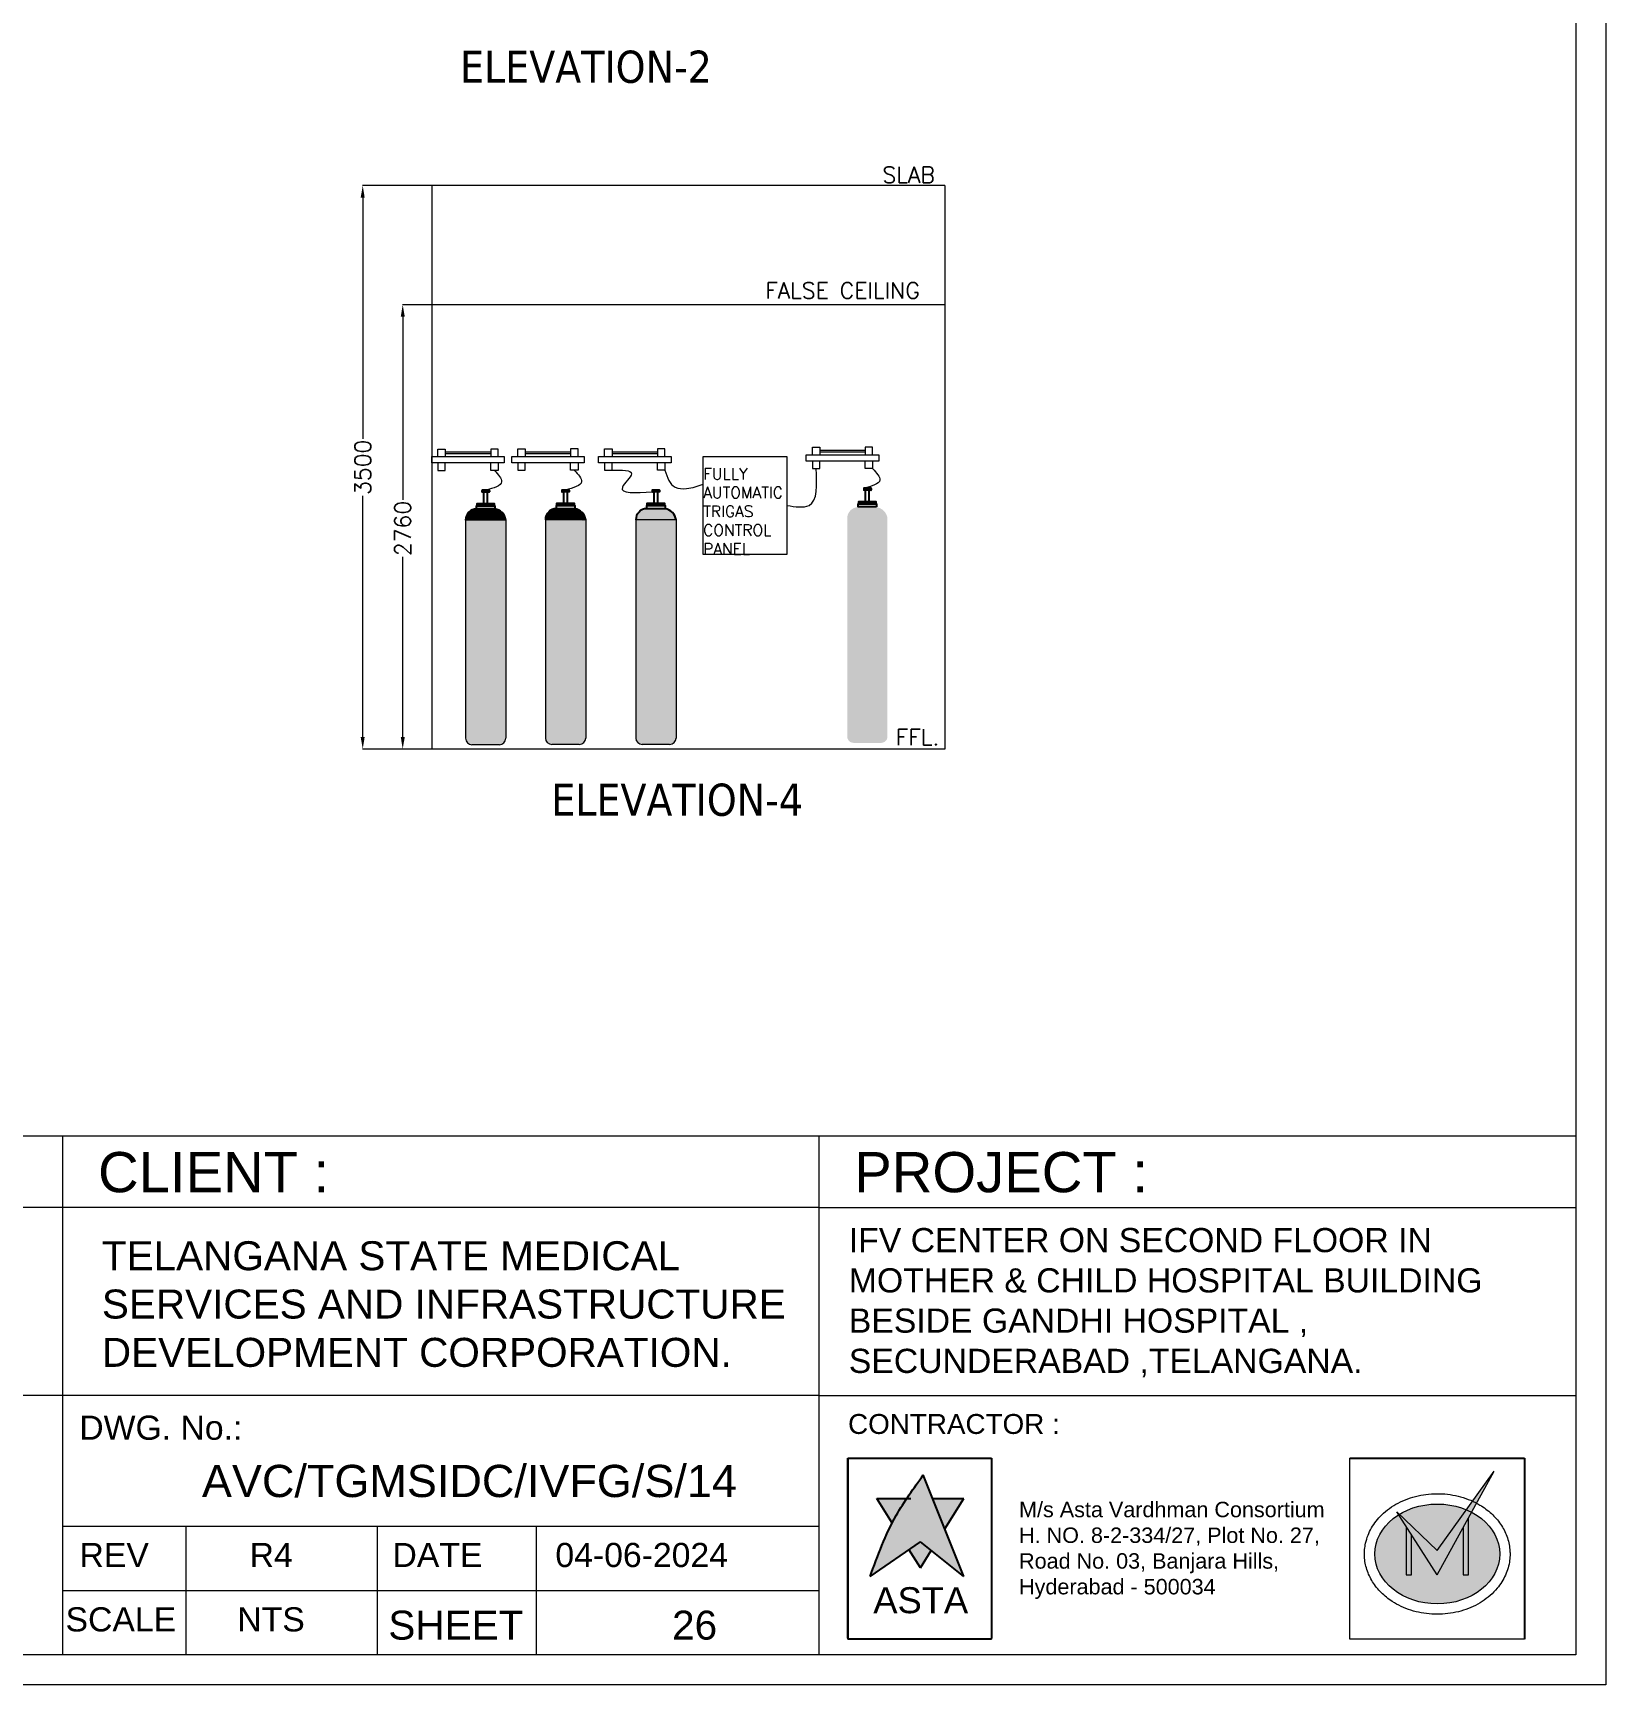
# Model space of a CAD drawing. Extents: x 3552052 to 4102982, y -707811 to -630695.
# Drawn here: x 3897479 to 3907246, y -701729 to -691467 of the extents above; entities that cross this region are included whole.
import ezdxf
from ezdxf.enums import TextEntityAlignment as Align

# ---------------------------------------------------------------- set-up
doc = ezdxf.new("R2010")
doc.units = 0
doc.header["$LTSCALE"] = 6
doc.header["$MEASUREMENT"] = 0
doc.layers.get('0').update_dxf_attribs({"linetype": 'CONTINUOUS', "lineweight": 0})
doc.layers.get('Defpoints').update_dxf_attribs({"linetype": 'CONTINUOUS', "lineweight": 0})
for name, color, linetype, lineweight in [('0.0', 8, 'CONTINUOUS', 0), ('DOOR', 44, 'CONTINUOUS', 0), ('ELE-4M UPS P.SB', 3, 'CONTINUOUS', 0), ('ELE-SOCKET NMBERING', 7, 'CONTINUOUS', 9), ('EQP', 6, 'CONTINUOUS', 0), ('hatch', 252, 'CONTINUOUS', 0), ('M-OXY-VAC-AIR', 30, 'CONTINUOUS', 18), ('MEP_HVAC_RA_DUCT', 1, 'CONTINUOUS', 0), ('MEP_HVAC_TEXT', 7, 'CONTINUOUS', 0), ('TITLE', 7, 'CONTINUOUS', 0)]:
    doc.layers.add(name, color=color, linetype=linetype, lineweight=lineweight)
doc.styles.add('Annotation', font='tahoma.ttf')
doc.styles.add('ARIAL', font='arial.ttf')
doc.styles.add('ROMANS', font='romans.shx')
doc.styles.get("Standard").update_dxf_attribs({"font": 'SIMPLEX'})
doc.dimstyles.new('AEPL1', dxfattribs={"dimtxt": 100, "dimasz": 75, "dimexe": 1.25, "dimexo": 50, "dimtad": 0, "dimdec": 0, "dimtxsty": 'ROMANS', "dimcen": 2.5, "dimclrd": 7, "dimclre": 7, "dimadec": 0, "dimazin": 0, "dimtfac": 1, "dimtdec": 0, "dimtmove": 0, "dimatfit": 3, "dimfxl": 1, "dimlwd": 0, "dimlwe": 0, "dimarcsym": 0})
pattern_1 = [(45, (157357.84656, 18413.539), (-0.0883883476483, 0.0883883476483), [])]
pattern_2 = [(45, (157854.08398, 18414.74134), (-0.0883883476483, 0.0883883476483), [])]

# ---------------------------------------------------------------- blocks, each defined once
blk = doc.blocks.new('*D411')
at = {"layer": 'Defpoints', "color": 0, "linetype": 'ByBlock', "transparency": 16777216}
for p in [(3899774, -693155), (3900162, -693155), (3900154, -695915)]:
    blk.add_point(p, dxfattribs=at)
at = {"layer": 'ELE-4M UPS P.SB', "color": 7, "linetype": 'ByBlock', "lineweight": 0, "transparency": 16777216}
for p, q in [((3900112, -693155), (3899773, -693155)), ((3899774, -693230), (3899774, -694368)), ((3899774, -695840), (3899774, -694722)), ((3900104, -695915), (3899773, -695915))]:
    blk.add_line(p, q, dxfattribs=at)
at = {"layer": 'ELE-4M UPS P.SB', "color": 7, "linetype": 'ByBlock', "transparency": 16777216}
for points in [[(3899762, -693230), (3899787, -693230), (3899774, -693155)], [(3899762, -695840), (3899787, -695840), (3899774, -695915)]]:
    blk.add_solid(points, dxfattribs=at)
at = {"layer": 'ELE-4M UPS P.SB', "color": 0, "linetype": 'ByBlock', "transparency": 16777216, "insert": (3899774, -694545), "char_height": 100, "attachment_point": 5, "rotation": 90, "style": 'ROMANS'}
blk.add_mtext('2760', dxfattribs=at)
blk = doc.blocks.new('*D412')
at = {"layer": 'Defpoints', "color": 0, "linetype": 'ByBlock', "transparency": 16777216}
for p in [(3899526, -692415), (3900200, -692415), (3900154, -695915)]:
    blk.add_point(p, dxfattribs=at)
at = {"layer": 'ELE-4M UPS P.SB', "color": 7, "linetype": 'ByBlock', "lineweight": 0, "transparency": 16777216}
for p, q in [((3900150, -692415), (3899525, -692415)), ((3899526, -692490), (3899526, -693988)), ((3899526, -695840), (3899526, -694342)), ((3900104, -695915), (3899525, -695915))]:
    blk.add_line(p, q, dxfattribs=at)
at = {"layer": 'ELE-4M UPS P.SB', "color": 7, "linetype": 'ByBlock', "transparency": 16777216}
for points in [[(3899513, -692490), (3899538, -692490), (3899526, -692415)], [(3899513, -695840), (3899538, -695840), (3899526, -695915)]]:
    blk.add_solid(points, dxfattribs=at)
at = {"layer": 'ELE-4M UPS P.SB', "color": 0, "linetype": 'ByBlock', "transparency": 16777216, "insert": (3899526, -694165), "char_height": 100, "attachment_point": 5, "rotation": 90, "style": 'ROMANS'}
blk.add_mtext('3500', dxfattribs=at)
blk = doc.blocks.new('IVF-CONTRACTOR')
at = {"lineweight": -3, "true_color": 0x293189}
h = blk.add_hatch(color=177, dxfattribs=at)
h.dxf.hatch_style = 1
edge = h.paths.add_edge_path()
edge.add_spline(control_points=[(3037286, -1386527), (3037185, -1386667), (3036944, -1387001), (3036801, -1387388), (3036719, -1387609)], knot_values=[0, 0, 0, 0, 519.520055, 1226.818077, 1226.818077, 1226.818077, 1226.818077], degree=3, periodic=0)
edge.add_line((3036719, -1387609), (3037255, -1387240))
edge.add_line((3037255, -1387240), (3037717, -1387609))
edge.add_line((3037717, -1387609), (3037286, -1386527))
at = {"lineweight": -3, "true_color": 0xc7c8ca}
h = blk.add_hatch(color=9, dxfattribs=at)
h.dxf.hatch_style = 1
edge = h.paths.add_edge_path()
edge.add_spline(control_points=[(3036953, -1387033), (3036967, -1387008), (3037022, -1386919), (3037088, -1386836), (3037139, -1386779)], knot_values=[3356.588859, 3356.588859, 3356.588859, 3356.588859, 3831.174934, 5081.098827, 5081.098827, 5081.098827, 5081.098827], degree=3, periodic=0)
edge.add_line((3037139, -1386779), (3036793, -1386779))
edge.add_line((3036793, -1386779), (3036953, -1387033))
h.paths.add_polyline_path([(3037717, -1386779), (3037386, -1386779), (3037515, -1387102)])
h.paths.add_polyline_path([(3037370, -1387332), (3037255, -1387240), (3037134, -1387323), (3037255, -1387517)])
at = {"true_color": 0xed1f24}
h = blk.add_hatch(color=240, dxfattribs=at)
h.dxf.hatch_style = 1
edge = h.paths.add_edge_path()
edge.add_line((3042329, -1386921), (3042349, -1386951))
edge.add_ellipse((3042760, -1387369), major_axis=(-665, 0), ratio=0.800236, start_angle=-52.6357, end_angle=-51.8324, ccw=False)
edge.add_line((3042356, -1386946), (3042329, -1386921))
at = {"layer": '0.0', "true_color": 0xed1f24}
h = blk.add_hatch(color=240, dxfattribs=at)
h.dxf.hatch_style = 1
edge = h.paths.add_edge_path()
edge.add_line((3042760, -1387590), (3043125, -1386925))
edge.add_ellipse((3042760, -1387369), major_axis=(-665, 0), ratio=0.800236, start_angle=-123.3804, end_angle=-117.8517)
edge.add_line((3043070, -1386899), (3042760, -1387331))
edge.add_line((3042760, -1387331), (3042356, -1386946))
edge.add_ellipse((3042760, -1387369), major_axis=(-665, 0), ratio=0.800236, start_angle=-52.6357, end_angle=-51.8324)
edge.add_line((3042349, -1386951), (3042760, -1387590))
edge = h.paths.add_edge_path()
edge.add_spline(control_points=[(3043179, -1386828), (3043165, -1386821), (3043150, -1386814), (3043136, -1386807)], knot_values=[-2.156071, -2.156071, -2.156071, -2.156071, -2.090953, -2.090953, -2.090953, -2.090953], degree=3, periodic=0)
edge.add_line((3043136, -1386807), (3043070, -1386899))
edge.add_ellipse((3042760, -1387369), major_axis=(-665, 0), ratio=0.800236, start_angle=-123.3804, end_angle=-117.8517, ccw=False)
edge.add_line((3043125, -1386925), (3043179, -1386828))
edge = h.paths.add_edge_path()
edge.add_line((3043367, -1386486), (3043136, -1386807))
edge.add_spline(control_points=[(3043136, -1386807), (3043150, -1386814), (3043165, -1386821), (3043179, -1386828)], knot_values=[-2.156071, -2.156071, -2.156071, -2.156071, -2.090953, -2.090953, -2.090953, -2.090953], degree=3, periodic=0)
edge.add_line((3043179, -1386828), (3043367, -1386486))
at = {"layer": '0.0', "true_color": 0x139b48}
h = blk.add_hatch(color=114, dxfattribs=at)
h.dxf.hatch_style = 1
edge = h.paths.add_edge_path()
edge.add_ellipse((3042760, -1387369), major_axis=(-665, 0), ratio=0.800236, start_angle=-51.8324, end_angle=236.6196)
edge.add_line((3043125, -1386925), (3043091, -1386988))
edge.add_line((3043091, -1386988), (3043091, -1387590))
edge.add_line((3043091, -1387590), (3043036, -1387590))
edge.add_line((3043036, -1387590), (3043036, -1387088))
edge.add_line((3043036, -1387088), (3042760, -1387590))
edge.add_line((3042760, -1387590), (3042484, -1387160))
edge.add_line((3042484, -1387160), (3042484, -1387590))
edge.add_line((3042484, -1387590), (3042428, -1387590))
edge.add_line((3042428, -1387590), (3042428, -1387075))
edge.add_line((3042428, -1387075), (3042349, -1386951))
edge = h.paths.add_edge_path()
edge.add_ellipse((3042760, -1387369), major_axis=(-665, 0), ratio=0.800236, start_angle=-117.8517, end_angle=-52.6357)
edge.add_line((3042356, -1386946), (3042760, -1387331))
edge.add_line((3042760, -1387331), (3043070, -1386899))
at = {"layer": '0.0', "true_color": 0x000000}
h = blk.add_hatch(color=18, dxfattribs=at)
h.dxf.hatch_style = 1
h.paths.add_polyline_path([(3042484, -1387160), (3042428, -1387075), (3042428, -1387590), (3042484, -1387590)])
h.paths.add_polyline_path([(3043036, -1387590), (3043091, -1387590), (3043091, -1386988), (3043036, -1387088)])
at = {"lineweight": -3}
for p, q in [((3036484, -1386350), (3038013, -1386350)), ((3036484, -1388267), (3036484, -1386350)), ((3036485, -1386350), (3038009, -1386350)), ((3036485, -1388278), (3036485, -1386350)), ((3038013, -1386350), (3038013, -1388267)), ((3041829, -1386350), (3043688, -1386350)), ((3043688, -1386350), (3043688, -1388278)), ((3038011, -1388278), (3036483, -1388278))]:
    blk.add_line(p, q, dxfattribs=at)
at = {"color": 251, "lineweight": -3, "true_color": 0x636466}
for p, q in [((3037717, -1387609), (3037286, -1386527)), ((3036793, -1386779), (3037155, -1386779)), ((3036953, -1387033), (3036793, -1386779)), ((3037386, -1386779), (3037717, -1386779)), ((3037515, -1387102), (3037717, -1386779)), ((3036719, -1387609), (3037255, -1387240)), ((3037255, -1387517), (3037134, -1387323)), ((3037717, -1387609), (3037255, -1387240)), ((3037255, -1387517), (3037370, -1387332))]:
    blk.add_line(p, q, dxfattribs=at)
blk.add_spline([(3036719, -1387609), (3036998, -1386959), (3037286, -1386527)], degree=3, dxfattribs=at)
at = {"layer": '0.0'}
for p, q in [((3036485, -1386350), (3038009, -1386350)), ((3036485, -1388278), (3036485, -1386350)), ((3036485, -1388278), (3036485, -1386350)), ((3036485, -1386350), (3038009, -1386350)), ((3038013, -1386350), (3038013, -1388278)), ((3041829, -1386350), (3043688, -1386350)), ((3041829, -1388278), (3041829, -1386350)), ((3043688, -1386350), (3043688, -1388278)), ((3038009, -1388278), (3036485, -1388278)), ((3043688, -1388278), (3041829, -1388278))]:
    blk.add_line(p, q, dxfattribs=at)
at = {"layer": '0.0', "color": 18, "true_color": 0x000000}
for p, q in [((3042760, -1387590), (3043367, -1386486)), ((3042760, -1387331), (3043367, -1386486)), ((3042760, -1387590), (3042329, -1386921)), ((3042329, -1386921), (3042760, -1387331)), ((3042428, -1387075), (3042428, -1387590)), ((3043036, -1387088), (3043036, -1387590)), ((3043091, -1387590), (3043091, -1386988)), ((3042484, -1387590), (3042484, -1387160)), ((3042428, -1387590), (3042484, -1387590)), ((3043036, -1387590), (3043091, -1387590))]:
    blk.add_line(p, q, dxfattribs=at)
at = {"layer": '0.0'}
blk.add_ellipse((3042760, -1387369), major_axis=(-665, 0), ratio=0.800236, start_param=-3.141592653589793, end_param=3.141592653589793, dxfattribs=at)
blk.add_open_spline([(3043535, -1387369), (3043535, -1387353), (3043534, -1387336), (3043530, -1387296), (3043527, -1387272), (3043516, -1387226), (3043509, -1387202), (3043492, -1387157), (3043483, -1387135), (3043460, -1387092), (3043448, -1387071), (3043420, -1387031), (3043405, -1387011), (3043372, -1386974), (3043355, -1386956), (3043318, -1386922), (3043298, -1386906), (3043258, -1386875), (3043236, -1386861), (3043183, -1386829), (3043150, -1386812), (3043081, -1386783), (3043045, -1386771), (3042972, -1386750), (3042935, -1386742), (3042860, -1386731), (3042821, -1386728), (3042745, -1386726), (3042706, -1386727), (3042630, -1386735), (3042593, -1386741), (3042518, -1386757), (3042482, -1386768), (3042412, -1386794), (3042377, -1386809), (3042312, -1386843), (3042280, -1386862), (3042221, -1386905), (3042194, -1386928), (3042147, -1386974), (3042127, -1386996), (3042091, -1387042), (3042074, -1387067), (3042045, -1387117), (3042033, -1387143), (3042012, -1387197), (3042003, -1387225), (3041992, -1387276), (3041988, -1387299), (3041984, -1387347), (3041984, -1387371), (3041986, -1387418), (3041989, -1387442), (3041997, -1387489), (3042003, -1387512), (3042018, -1387557), (3042026, -1387580), (3042047, -1387623), (3042058, -1387645), (3042084, -1387686), (3042098, -1387706), (3042129, -1387744), (3042145, -1387762), (3042180, -1387798), (3042199, -1387814), (3042238, -1387846), (3042259, -1387861), (3042311, -1387894), (3042343, -1387912), (3042409, -1387944), (3042444, -1387957), (3042515, -1387980), (3042552, -1387989), (3042626, -1388003), (3042664, -1388007), (3042740, -1388012), (3042778, -1388012), (3042854, -1388008), (3042892, -1388003), (3042966, -1387989), (3043003, -1387980), (3043074, -1387958), (3043109, -1387944), (3043175, -1387913), (3043208, -1387895), (3043268, -1387856), (3043297, -1387834), (3043351, -1387787), (3043376, -1387761), (3043416, -1387713), (3043432, -1387690), (3043462, -1387643), (3043475, -1387619), (3043497, -1387569), (3043507, -1387543), (3043522, -1387491), (3043527, -1387464), (3043533, -1387415), (3043535, -1387392), (3043535, -1387369)], degree=3, knots=[-3.141593, -3.141593, -3.141593, -3.141593, -3.06788, -3.06788, -2.960953, -2.960953, -2.854026, -2.854026, -2.747099, -2.747099, -2.640172, -2.640172, -2.533245, -2.533245, -2.426319, -2.426319, -2.319392, -2.319392, -2.212465, -2.212465, -2.059875, -2.059875, -1.907286, -1.907286, -1.754697, -1.754697, -1.602107, -1.602107, -1.449518, -1.449518, -1.296928, -1.296928, -1.144339, -1.144339, -0.99175, -0.99175, -0.83916, -0.83916, -0.686571, -0.686571, -0.558641, -0.558641, -0.43071, -0.43071, -0.30278, -0.30278, -0.17485, -0.17485, -0.068516, -0.068516, 0.037819, 0.037819, 0.144154, 0.144154, 0.250488, 0.250488, 0.356823, 0.356823, 0.463157, 0.463157, 0.569492, 0.569492, 0.675826, 0.675826, 0.782161, 0.782161, 0.888495, 0.888495, 1.039928, 1.039928, 1.191361, 1.191361, 1.342794, 1.342794, 1.494227, 1.494227, 1.64566, 1.64566, 1.797093, 1.797093, 1.948526, 1.948526, 2.099959, 2.099959, 2.251392, 2.251392, 2.402825, 2.402825, 2.554258, 2.554258, 2.675591, 2.675591, 2.796924, 2.796924, 2.918258, 2.918258, 3.039591, 3.039591, 3.141593, 3.141593, 3.141593, 3.141593], dxfattribs=at)
at = {"lineweight": -3, "attachment_point": 1, "style": 'ARIAL'}
for s, width, gutter_width, insert, char_height in [('{\\C256;CONTRACTOR :}', 3919.85, 1060, (3036485, -1385878), 212.06), ('{\\C256;M/s Asta Vardhman Consortium\\PH. NO. 8-2-334/27, Plot No. 27, Road No. 03, Banjara Hills, Hyderabad - 500034}', 3696.75, 822, (3038306, -1386813), 164.38)]:
    blk.add_mtext_dynamic_manual_height_columns(s, width=width, gutter_width=gutter_width, heights=[0], dxfattribs=dict(at, insert=insert, char_height=char_height))
at = {"lineweight": 100, "insert": (3036754, -1387723), "char_height": 276.9, "attachment_point": 1, "style": 'ARIAL'}
blk.add_mtext_dynamic_manual_height_columns('ASTA', width=997.56, gutter_width=254, heights=[0], dxfattribs=at)

msp = doc.modelspace()

# ---------------------------------------------------------------- hatches: boundary and pattern name
at = {"layer": 'EQP', "linetype": 'ByBlock', "true_color": 0xffffff}
h = msp.add_hatch(dxfattribs=at)
h.set_pattern_fill('ANSI31')
h.set_pattern_definition([(45, (159031.93681, 18424.74134), (-0.0883883476483, 0.0883883476483), [])])
h.paths.add_polyline_path([(3902784.4, -694481.1), (3902534.4, -694481.1), (3902534.4, -695836.8, 0.4142136), (3902574.4, -695876.8), (3902744.4, -695876.8, 0.4142136), (3902784.4, -695836.8)])
h.paths.add_polyline_path([(3902715.9, -694412.5), (3902602.2, -694412.5, 0.410575), (3902534.4, -694481.1), (3902784.4, -694481.1, 0.332835)])
h = msp.add_hatch(dxfattribs=at)
h.set_pattern_fill('ANSI31')
h.set_pattern_definition(pattern_1)
h.paths.add_polyline_path([(3900414.2, -694492.3, 0.332835), (3900345.7, -694423.7), (3900231.9, -694423.7, 0.410575), (3900164.2, -694492.3)])
at = {"layer": 'EQP', "linetype": 'ByBlock', "true_color": 0x000000}
h = msp.add_hatch(dxfattribs=at)
h.set_pattern_fill('ANSI31', color=18)
h.set_pattern_definition(pattern_1)
h.paths.add_polyline_path([(3900414.2, -694492.3), (3900164.2, -694492.3), (3900164.2, -695848, 0.4142136), (3900204.2, -695888), (3900374.2, -695888, 0.4142136), (3900414.2, -695848)])
at = {"layer": 'EQP', "linetype": 'ByBlock', "true_color": 0xffffff}
h = msp.add_hatch(dxfattribs=at)
h.set_pattern_fill('ANSI31')
h.set_pattern_definition(pattern_2)
h.paths.add_polyline_path([(3900910.4, -694491.1, 0.332835), (3900841.9, -694422.5), (3900728.2, -694422.5, 0.410575), (3900660.4, -694491.1)])
at = {"layer": 'EQP', "linetype": 'ByBlock', "true_color": 0x000000}
h = msp.add_hatch(dxfattribs=at)
h.set_pattern_fill('ANSI31', color=18)
h.set_pattern_definition(pattern_2)
h.paths.add_polyline_path([(3900910.4, -694491.1), (3900660.4, -694491.1), (3900660.4, -695846.8, 0.4142136), (3900700.4, -695886.8), (3900870.4, -695886.8, 0.4142136), (3900910.4, -695846.8)])
at = {"layer": 'EQP', "linetype": 'ByBlock', "true_color": 0xffffff}
h = msp.add_hatch(dxfattribs=at)
h.set_pattern_fill('ANSI31')
h.set_pattern_definition([(45, (157718.95891, 18414.74134), (-0.0883883476483, 0.0883883476483), [])])
h.paths.add_polyline_path([(3901471.5, -694491.1), (3901221.5, -694491.1), (3901221.5, -695846.8, 0.4142136), (3901261.5, -695886.8), (3901431.5, -695886.8, 0.4142136), (3901471.5, -695846.8)])
h.paths.add_polyline_path([(3901289.2, -694422.5, 0.410575), (3901221.5, -694491.1), (3901471.5, -694491.1, 0.332835), (3901402.9, -694422.5)])

# ---------------------------------------------------------------- linework, layer by layer
for p, q in [((3907058.9, -698319.4), (3889408.6, -698319.4)), ((3897663.1, -701542.2), (3897663.1, -698319.4))]:
    msp.add_line(p, q)
at = {"color": 7}
msp.add_line((3907058.9, -701542.2), (3897663.1, -701542.2), dxfattribs=at)
for points in [[(3907245.7, -681210.5), (3907245.7, -701729), (3889221.9, -701729), (3889221.9, -681210.5)], [(3907058.9, -681397.3), (3907058.9, -701542.2), (3889408.6, -701542.2), (3889408.6, -681397.3)]]:
    msp.add_lwpolyline(points, close=True)
at = {"layer": 'DOOR', "color": 0, "lineweight": -2, "ltscale": 200}
for p, q in [((3900266.3, -694308.4), (3900266.3, -694317.6)), ((3900310.9, -694307.3), (3900267.5, -694307.3)), ((3900312.1, -694308.4), (3900312.1, -694317.6)), ((3900762.6, -694307.2), (3900762.6, -694316.4)), ((3900807.2, -694306.1), (3900763.7, -694306.1)), ((3900808.3, -694307.2), (3900808.3, -694316.4)), ((3901323.6, -694307.2), (3901323.6, -694316.4)), ((3901368.2, -694306.1), (3901324.7, -694306.1)), ((3901369.3, -694307.2), (3901369.3, -694316.4)), ((3902636.6, -694296.1), (3902636.6, -694305.2)), ((3902681.2, -694294.9), (3902637.7, -694294.9)), ((3902681.2, -694306.4), (3902637.7, -694306.4)), ((3902648, -694376.6), (3902648, -694306.4)), ((3902670.9, -694376.6), (3902670.9, -694306.4)), ((3902682.3, -694296.1), (3902682.3, -694305.2)), ((3900310.9, -694318.7), (3900267.5, -694318.7)), ((3900277.8, -694388.9), (3900277.8, -694318.7)), ((3900300.6, -694388.9), (3900300.6, -694318.7)), ((3900807.2, -694317.5), (3900763.7, -694317.5)), ((3900774, -694387.7), (3900774, -694317.5)), ((3900796.9, -694387.7), (3900796.9, -694317.5)), ((3901368.2, -694317.5), (3901324.7, -694317.5)), ((3901335, -694387.7), (3901335, -694317.5)), ((3901357.9, -694387.7), (3901357.9, -694317.5)), ((3902715.9, -694411.3), (3902603, -694411.3)), ((3900345.6, -694423.7), (3900232.8, -694423.7)), ((3900841.9, -694422.5), (3900729, -694422.5)), ((3901402.9, -694422.5), (3901290, -694422.5))]:
    msp.add_line(p, q, dxfattribs=at)
for points in [[(3900346.5, -694423.7), (3900232.8, -694423.7), (3900232.8, -694403.5), (3900346.5, -694403.5)], [(3900341.8, -694403.5), (3900235.9, -694403.5), (3900235.9, -694388.9), (3900341.8, -694388.9)], [(3900842.7, -694422.5), (3900729, -694422.5), (3900729, -694402.3), (3900842.7, -694402.3)], [(3900838, -694402.3), (3900732.1, -694402.3), (3900732.1, -694387.7), (3900838, -694387.7)], [(3901403.7, -694422.5), (3901290, -694422.5), (3901290, -694402.3), (3901403.7, -694402.3)], [(3901399, -694402.3), (3901293.1, -694402.3), (3901293.1, -694387.7), (3901399, -694387.7)], [(3902716.7, -694411.3), (3902603, -694411.3), (3902603, -694391.2), (3902716.7, -694391.2)], [(3902712, -694391.2), (3902606.1, -694391.2), (3902606.1, -694376.6), (3902712, -694376.6)]]:
    msp.add_lwpolyline(points, close=True, dxfattribs=at)
for centre, radius, start, end in [((3900267.5, -694308.4), 1.14, 90, 180), ((3900310.9, -694308.4), 1.14, 0, 90), ((3900763.7, -694307.2), 1.14, 90, 180), ((3900807.2, -694307.2), 1.14, 0, 90), ((3901324.7, -694307.2), 1.14, 90, 180), ((3901368.2, -694307.2), 1.14, 0, 90), ((3902637.7, -694296.1), 1.14, 90, 180), ((3902637.7, -694305.2), 1.14, 180, 270), ((3902681.2, -694296.1), 1.14, 0, 90), ((3902681.2, -694305.2), 1.14, 270, 0), ((3900267.5, -694317.6), 1.14, 180, 270), ((3900310.9, -694317.6), 1.14, 270, 0), ((3900763.7, -694316.4), 1.14, 180, 270), ((3900807.2, -694316.4), 1.14, 270, 0), ((3901324.7, -694316.4), 1.14, 180, 270), ((3901368.2, -694316.4), 1.14, 270, 0), ((3900232.8, -694492.3), 68.6, 90, 180), ((3900334.1, -694503.8), 80.9, 8.1683, 81.8317), ((3900729, -694491.1), 68.6, 90, 180), ((3900830.4, -694502.6), 80.9, 8.1683, 81.8317), ((3901290, -694491.1), 68.6, 90, 180), ((3901391.4, -694502.6), 80.9, 8.1683, 81.8317)]:
    msp.add_arc(centre, radius, start, end, dxfattribs=at)
at = {"layer": 'DOOR', "color": 7, "lineweight": 18}
for centre, radius, start, end in [((3900232.8, -694492.3), 68.6, 90, 180), ((3900232.8, -694492.3), 68.6, 90, 180), ((3900334.1, -694503.8), 80.9, 8.1683, 81.8317), ((3900334.1, -694503.8), 80.9, 8.1683, 81.8317), ((3900729, -694491.1), 68.6, 90, 180), ((3900729, -694491.1), 68.6, 90, 180), ((3900830.4, -694502.6), 80.9, 8.1683, 81.8317), ((3900830.4, -694502.6), 80.9, 8.1683, 81.8317), ((3901290, -694491.1), 68.6, 90, 180), ((3901290, -694491.1), 68.6, 90, 180), ((3901391.4, -694502.6), 80.9, 8.1683, 81.8317), ((3901391.4, -694502.6), 80.9, 8.1683, 81.8317)]:
    msp.add_arc(centre, radius, start, end, dxfattribs=at)
at = {"layer": 'EQP', "linetype": 'ByBlock'}
for p, q in [((3899954.5, -694098), (3900404.5, -694098)), ((3899954.5, -694138), (3899954.5, -694098)), ((3899954.5, -694098), (3899992.5, -694098)), ((3899992.5, -694098), (3899992.5, -694051.6)), ((3899992.5, -694051.6), (3900038.5, -694051.6)), ((3900038.5, -694051.6), (3900038.5, -694098)), ((3900038.5, -694069.8), (3900320.6, -694069.8)), ((3900038.5, -694079.8), (3900320.6, -694079.8)), ((3900366.5, -694051.6), (3900320.6, -694051.6)), ((3900320.6, -694051.6), (3900320.6, -694098)), ((3900366.5, -694098), (3900366.5, -694051.6)), ((3900404.5, -694098), (3900404.5, -694138)), ((3900450.8, -694096.8), (3900900.8, -694096.8)), ((3900450.8, -694136.8), (3900450.8, -694096.8)), ((3900450.8, -694096.8), (3900488.8, -694096.8)), ((3900488.8, -694096.8), (3900488.8, -694050.4)), ((3900488.8, -694050.4), (3900534.7, -694050.4)), ((3900534.7, -694050.4), (3900534.7, -694096.8)), ((3900534.7, -694068.6), (3900816.8, -694068.6)), ((3900534.7, -694078.6), (3900816.8, -694078.6)), ((3900862.8, -694050.4), (3900816.8, -694050.4)), ((3900816.8, -694050.4), (3900816.8, -694096.8)), ((3900862.8, -694096.8), (3900862.8, -694050.4)), ((3900900.8, -694096.8), (3900900.8, -694136.8)), ((3900990.1, -694096.8), (3901440.1, -694096.8)), ((3900990.1, -694136.8), (3900990.1, -694096.8)), ((3900990.1, -694096.8), (3901028.1, -694096.8)), ((3901028.1, -694096.8), (3901028.1, -694050.4)), ((3901028.1, -694050.4), (3901074, -694050.4)), ((3901074, -694050.4), (3901074, -694096.8)), ((3901074, -694068.6), (3901356.1, -694068.6)), ((3901074, -694078.6), (3901356.1, -694078.6)), ((3901402.1, -694050.4), (3901356.1, -694050.4)), ((3901356.1, -694050.4), (3901356.1, -694096.8)), ((3901402.1, -694096.8), (3901402.1, -694050.4)), ((3901440.1, -694096.8), (3901440.1, -694136.8)), ((3902280.1, -694086.8), (3902730.1, -694086.8)), ((3902280.1, -694126.8), (3902280.1, -694086.8)), ((3902280.1, -694086.8), (3902318.1, -694086.8)), ((3902318.1, -694086.8), (3902318.1, -694040.4)), ((3902318.1, -694040.4), (3902364, -694040.4)), ((3902364, -694040.4), (3902364, -694086.8)), ((3902364, -694058.6), (3902646.1, -694058.6)), ((3902364, -694068.6), (3902646.1, -694068.6)), ((3902692.1, -694040.4), (3902646.1, -694040.4)), ((3902646.1, -694040.4), (3902646.1, -694086.8)), ((3902692.1, -694086.8), (3902692.1, -694040.4)), ((3902730.1, -694086.8), (3902730.1, -694126.8)), ((3900404.5, -694138), (3899954.5, -694138)), ((3899992.5, -694138), (3899992.5, -694184.4)), ((3899992.5, -694184.4), (3900038.5, -694184.4)), ((3900038.5, -694184.4), (3900038.5, -694138)), ((3900320.6, -694184.4), (3900320.6, -694138)), ((3900366.5, -694184.4), (3900320.6, -694184.4)), ((3900366.5, -694138), (3900366.5, -694184.4)), ((3900900.8, -694136.8), (3900450.8, -694136.8)), ((3900488.8, -694136.8), (3900488.8, -694183.2)), ((3900488.8, -694183.2), (3900534.7, -694183.2)), ((3900534.7, -694183.2), (3900534.7, -694136.8)), ((3900816.8, -694183.2), (3900816.8, -694136.8)), ((3900862.8, -694183.2), (3900816.8, -694183.2)), ((3900862.8, -694136.8), (3900862.8, -694183.2)), ((3901440.1, -694136.8), (3900990.1, -694136.8)), ((3901028.1, -694136.8), (3901028.1, -694183.2)), ((3901028.1, -694183.2), (3901074, -694183.2)), ((3901074, -694183.2), (3901074, -694136.8)), ((3901356.1, -694183.2), (3901356.1, -694136.8)), ((3901402.1, -694183.2), (3901356.1, -694183.2)), ((3901402.1, -694136.8), (3901402.1, -694183.2)), ((3902730.1, -694126.8), (3902280.1, -694126.8)), ((3902318.1, -694126.8), (3902318.1, -694173.2)), ((3902318.1, -694173.2), (3902364, -694173.2)), ((3902364, -694173.2), (3902364, -694126.8)), ((3902646.1, -694173.2), (3902646.1, -694126.8)), ((3902692.1, -694173.2), (3902646.1, -694173.2)), ((3902692.1, -694126.8), (3902692.1, -694173.2))]:
    msp.add_line(p, q, dxfattribs=at)
at = {"layer": 'EQP', "color": 0, "linetype": 'ByBlock'}
for p, q in [((3900414.2, -694492.3), (3900164.2, -694492.3)), ((3900164.2, -694492.3), (3900164.2, -695848)), ((3900414.2, -694492.3), (3900414.2, -695848)), ((3900910.4, -694491.1), (3900660.4, -694491.1)), ((3900660.4, -694491.1), (3900660.4, -695846.8)), ((3900910.4, -694491.1), (3900910.4, -695846.8)), ((3901471.5, -694491.1), (3901221.5, -694491.1)), ((3901221.5, -694491.1), (3901221.5, -695846.8)), ((3901471.5, -694491.1), (3901471.5, -695846.8)), ((3900374.2, -695888), (3900204.2, -695888)), ((3900870.4, -695886.8), (3900700.4, -695886.8)), ((3901431.5, -695886.8), (3901261.5, -695886.8))]:
    msp.add_line(p, q, dxfattribs=at)
at = {"layer": 'EQP', "linetype": 'ByBlock'}
msp.add_lwpolyline([(3901640.1, -694096.8), (3902160.1, -694096.8), (3902160.1, -694706.8), (3901640.1, -694706.8), (3901640.1, -694096.8)], dxfattribs=at)
at = {"layer": 'EQP', "color": 0, "linetype": 'ByBlock'}
for centre, start, end in [((3900204.2, -695848), 180, 270), ((3900374.2, -695848), 270, 0), ((3900700.4, -695846.8), 180, 270), ((3900870.4, -695846.8), 270, 0), ((3901261.5, -695846.8), 180, 270), ((3901431.5, -695846.8), 270, 0)]:
    msp.add_arc(centre, 40, start, end, dxfattribs=at)
at = {"layer": 'EQP', "linetype": 'ByBlock'}
for points in [[(3900343.5, -694184.4), (3900388.4, -694254.8), (3900289.2, -694307.3)], [(3900839.8, -694183.2), (3900884.6, -694253.6), (3900785.4, -694306.1)], [(3901074, -694183.2), (3901194.5, -694205.7), (3901138.7, -694287.5), (3901323.6, -694316.4)], [(3901402.1, -694183.2), (3901465.6, -694288.6), (3901536.8, -694297), (3901640.1, -694269.8)], [(3902160.1, -694401.8), (3902297.3, -694401.8), (3902341, -694173.2)], [(3902692.1, -694173.2), (3902736.9, -694243.6), (3902637.7, -694296.1)]]:
    msp.add_spline(points, degree=3, dxfattribs=at)
at = {"layer": 'hatch', "color": 7}
msp.add_line((3907058.9, -698318.6), (3907058.9, -701542.2), dxfattribs=at)
at = {"layer": 'M-OXY-VAC-AIR', "color": 7, "lineweight": 18}
for p, q in [((3900266.3, -694308.4), (3900266.3, -694317.6)), ((3900310.9, -694307.3), (3900267.5, -694307.3)), ((3900312.1, -694308.4), (3900312.1, -694317.6)), ((3900762.6, -694307.2), (3900762.6, -694316.4)), ((3900807.2, -694306.1), (3900763.7, -694306.1)), ((3900808.3, -694307.2), (3900808.3, -694316.4)), ((3901323.6, -694307.2), (3901323.6, -694316.4)), ((3901368.2, -694306.1), (3901324.7, -694306.1)), ((3901369.3, -694307.2), (3901369.3, -694316.4)), ((3902636.6, -694296.1), (3902636.6, -694305.2)), ((3902681.2, -694294.9), (3902637.7, -694294.9)), ((3902681.2, -694306.4), (3902637.7, -694306.4)), ((3902648, -694376.6), (3902648, -694306.4)), ((3902670.9, -694376.6), (3902670.9, -694306.4)), ((3902682.3, -694296.1), (3902682.3, -694305.2)), ((3900310.9, -694318.7), (3900267.5, -694318.7)), ((3900277.8, -694388.9), (3900277.8, -694318.7)), ((3900300.6, -694388.9), (3900300.6, -694318.7)), ((3900807.2, -694317.5), (3900763.7, -694317.5)), ((3900774, -694387.7), (3900774, -694317.5)), ((3900796.9, -694387.7), (3900796.9, -694317.5)), ((3901368.2, -694317.5), (3901324.7, -694317.5)), ((3901335, -694387.7), (3901335, -694317.5)), ((3901357.9, -694387.7), (3901357.9, -694317.5)), ((3902715.9, -694411.3), (3902603, -694411.3)), ((3902715.9, -694411.3), (3902603, -694411.3)), ((3900345.6, -694423.7), (3900232.8, -694423.7)), ((3900345.6, -694423.7), (3900232.8, -694423.7)), ((3900841.9, -694422.5), (3900729, -694422.5)), ((3900841.9, -694422.5), (3900729, -694422.5)), ((3901402.9, -694422.5), (3901290, -694422.5)), ((3901402.9, -694422.5), (3901290, -694422.5))]:
    msp.add_line(p, q, dxfattribs=at)
for points in [[(3900346.5, -694423.7), (3900232.8, -694423.7), (3900232.8, -694403.5), (3900346.5, -694403.5)], [(3900346.5, -694423.7), (3900232.8, -694423.7), (3900232.8, -694403.5), (3900346.5, -694403.5)], [(3900341.8, -694403.5), (3900235.9, -694403.5), (3900235.9, -694388.9), (3900341.8, -694388.9)], [(3900341.8, -694403.5), (3900235.9, -694403.5), (3900235.9, -694388.9), (3900341.8, -694388.9)], [(3900842.7, -694422.5), (3900729, -694422.5), (3900729, -694402.3), (3900842.7, -694402.3)], [(3900842.7, -694422.5), (3900729, -694422.5), (3900729, -694402.3), (3900842.7, -694402.3)], [(3900838, -694402.3), (3900732.1, -694402.3), (3900732.1, -694387.7), (3900838, -694387.7)], [(3900838, -694402.3), (3900732.1, -694402.3), (3900732.1, -694387.7), (3900838, -694387.7)], [(3901403.7, -694422.5), (3901290, -694422.5), (3901290, -694402.3), (3901403.7, -694402.3)], [(3901403.7, -694422.5), (3901290, -694422.5), (3901290, -694402.3), (3901403.7, -694402.3)], [(3901399, -694402.3), (3901293.1, -694402.3), (3901293.1, -694387.7), (3901399, -694387.7)], [(3901399, -694402.3), (3901293.1, -694402.3), (3901293.1, -694387.7), (3901399, -694387.7)], [(3902716.7, -694411.3), (3902603, -694411.3), (3902603, -694391.2), (3902716.7, -694391.2)], [(3902716.7, -694411.3), (3902603, -694411.3), (3902603, -694391.2), (3902716.7, -694391.2)], [(3902712, -694391.2), (3902606.1, -694391.2), (3902606.1, -694376.6), (3902712, -694376.6)], [(3902712, -694391.2), (3902606.1, -694391.2), (3902606.1, -694376.6), (3902712, -694376.6)]]:
    msp.add_lwpolyline(points, close=True, dxfattribs=at)
for centre, start, end in [((3900267.5, -694308.4), 90, 180), ((3900310.9, -694308.4), 0, 90), ((3900763.7, -694307.2), 90, 180), ((3900807.2, -694307.2), 0, 90), ((3901324.7, -694307.2), 90, 180), ((3901368.2, -694307.2), 0, 90), ((3902637.7, -694296.1), 90, 180), ((3902637.7, -694305.2), 180, 270), ((3902681.2, -694296.1), 0, 90), ((3902681.2, -694305.2), 270, 0), ((3900267.5, -694317.6), 180, 270), ((3900310.9, -694317.6), 270, 0), ((3900763.7, -694316.4), 180, 270), ((3900807.2, -694316.4), 270, 0), ((3901324.7, -694316.4), 180, 270), ((3901368.2, -694316.4), 270, 0)]:
    msp.add_arc(centre, 1.14, start, end, dxfattribs=at)
at = {"layer": 'MEP_HVAC_RA_DUCT', "color": 8, "linetype": 'ByBlock'}
for p, q in [((3899954.5, -692415), (3899954.5, -695915)), ((3903139.5, -692415), (3903139.5, -695915))]:
    msp.add_line(p, q, dxfattribs=at)
for points in [[(3903139.5, -692415), (3899954.5, -692415)], [(3903139.5, -693155), (3899954.5, -693155)], [(3903139.5, -695915), (3899954.5, -695915)]]:
    msp.add_lwpolyline(points, dxfattribs=at)
at = {"layer": 'MEP_HVAC_TEXT', "linetype": 'ByBlock'}
for p, q in [((3902358.9, -698319.4), (3902358.9, -701542.2)), ((3897663.1, -698763.6), (3892261.6, -698763.6)), ((3902358.9, -698763.6), (3897663.1, -698763.6)), ((3902358.9, -698763.6), (3907058.9, -698763.6)), ((3897663.1, -699930.4), (3892261.6, -699930.4)), ((3902358.9, -699930.8), (3897658.9, -699930.4)), ((3902358.9, -699930.8), (3907058.9, -699930.4)), ((3897663.1, -700742.2), (3902358.9, -700742.2)), ((3898426.4, -700742.2), (3898426.4, -701542.2)), ((3899615.4, -700742.2), (3899615.4, -701542.2)), ((3900601.8, -700742.2), (3900601.8, -701542.2)), ((3897663.1, -701142.2), (3902358.9, -701142.2))]:
    msp.add_line(p, q, dxfattribs=at)

# ---------------------------------------------------------------- block references
at = {"color": 240, "true_color": 0xed1f24, "xscale": 0.5830909662492498, "yscale": 0.5830909662492498, "zscale": 0.5830909662492498}
msp.add_blockref('IVF-CONTRACTOR', (2131992.5, 108047), dxfattribs=at)

# ---------------------------------------------------------------- texts
at = {"char_height": 200, "width": 2697.906, "attachment_point": 3, "style": 'Annotation'}
for s, insert in [('\\pxql;ELEVATION-2', (3902828.2, -691576.5)), ('\\pxql;ELEVATION-4', (3903394.5, -696129.8))]:
    msp.add_mtext(s, dxfattribs=dict(at, insert=insert))
at = {"layer": 'ELE-SOCKET NMBERING', "color": 0, "char_height": 100.004, "width": 2358.602, "attachment_point": 1, "style": 'Annotation'}
for s, insert in [('{\\Fromans|c0;SLAB}', (3902753, -692298.2)), ('{\\Fromans|c0;FALSE CEILING }', (3902025.5, -693016.3)), ('{\\Fromans|c0;FFL.}', (3902836.3, -695791.5))]:
    msp.add_mtext(s, dxfattribs=dict(at, insert=insert))
at = {"layer": 'MEP_HVAC_TEXT', "linetype": 'ByBlock', "insert": (3901640.1, -694170.1), "char_height": 70, "attachment_point": 1}
msp.add_mtext_dynamic_manual_height_columns('FULLY AUTOMATIC TRIGAS\\PCONTROL PANEL', width=522.886, gutter_width=10, heights=[0], dxfattribs=at)
at = {"layer": 'TITLE', "color": 7, "style": 'ARIAL'}
for s, height, p in [('CLIENT :', 250, (3897882.3, -698668.4)), ('PROJECT :', 250, (3902578.1, -698668.4)), ('DWG. No.:', 150, (3897765.7, -700205.8))]:
    msp.add_text(s, height=height, dxfattribs=at).set_placement(p)
for s, height, p in [('REV', 150, (3897982.5, -700921.5)), ('R4', 150, (3898957.4, -700921.5)), ('DATE', 150, (3899990, -700921.5)), ('04-06-2024', 150, (3901258.1, -700921.5)), ('SCALE', 150, (3898023.9, -701321.5)), ('NTS', 150, (3898956.5, -701321.5)), ('SHEET', 180, (3900104, -701357.4)), ('26', 180, (3901586.6, -701357.4))]:
    msp.add_text(s, height=height, dxfattribs=at).set_placement(p, align=Align.MIDDLE_CENTER)
at = {"layer": 'TITLE', "color": 7, "attachment_point": 1, "style": 'ARIAL'}
for s, width, gutter_width, insert, char_height in [('\\pxql;IFV CENTER ON SECOND FLOOR IN MOTHER & CHILD HOSPITAL BUILDING BESIDE GANDHI HOSPITAL , SECUNDERABAD ,TELANGANA. ', 4493.629, 10, (3902544.2, -698890.5), 150), ('{\\C256;TELANGANA STATE MEDICAL SERVICES AND INFRASTRUCTURE DEVELOPMENT CORPORATION.}', 4493.629, 10, (3897906, -698972.7), 180), ('\\pxqc;AVC/TGMSIDC/IVFG/S/14', 5392.273, 12, (3897492.1, -700361.8), 200)]:
    msp.add_mtext_dynamic_manual_height_columns(s, width=width, gutter_width=gutter_width, heights=[0], dxfattribs=dict(at, insert=insert, char_height=char_height))

# ---------------------------------------------------------------- dimensions: what is measured, and where the dimension line sits
at = {"layer": 'ELE-4M UPS P.SB', "color": 0, "linetype": 'ByBlock'}
for base, p2, picture, middle in [((3899525.8, -692415), (3900200.4, -692415), '*D412', (3899525.8, -694165)), ((3899774.3, -693155), (3900162, -693155), '*D411', (3899774.3, -694545))]:
    dim = msp.add_linear_dim(base=base, p1=(3900153.9, -695915), p2=p2, angle=90, dimstyle='AEPL1', dxfattribs=at)
    dim.commit()
    dim.dimension.update_dxf_attribs({"geometry": picture, "text_midpoint": middle, "dimtype": 160})

doc.saveas('drawing.dxf')
